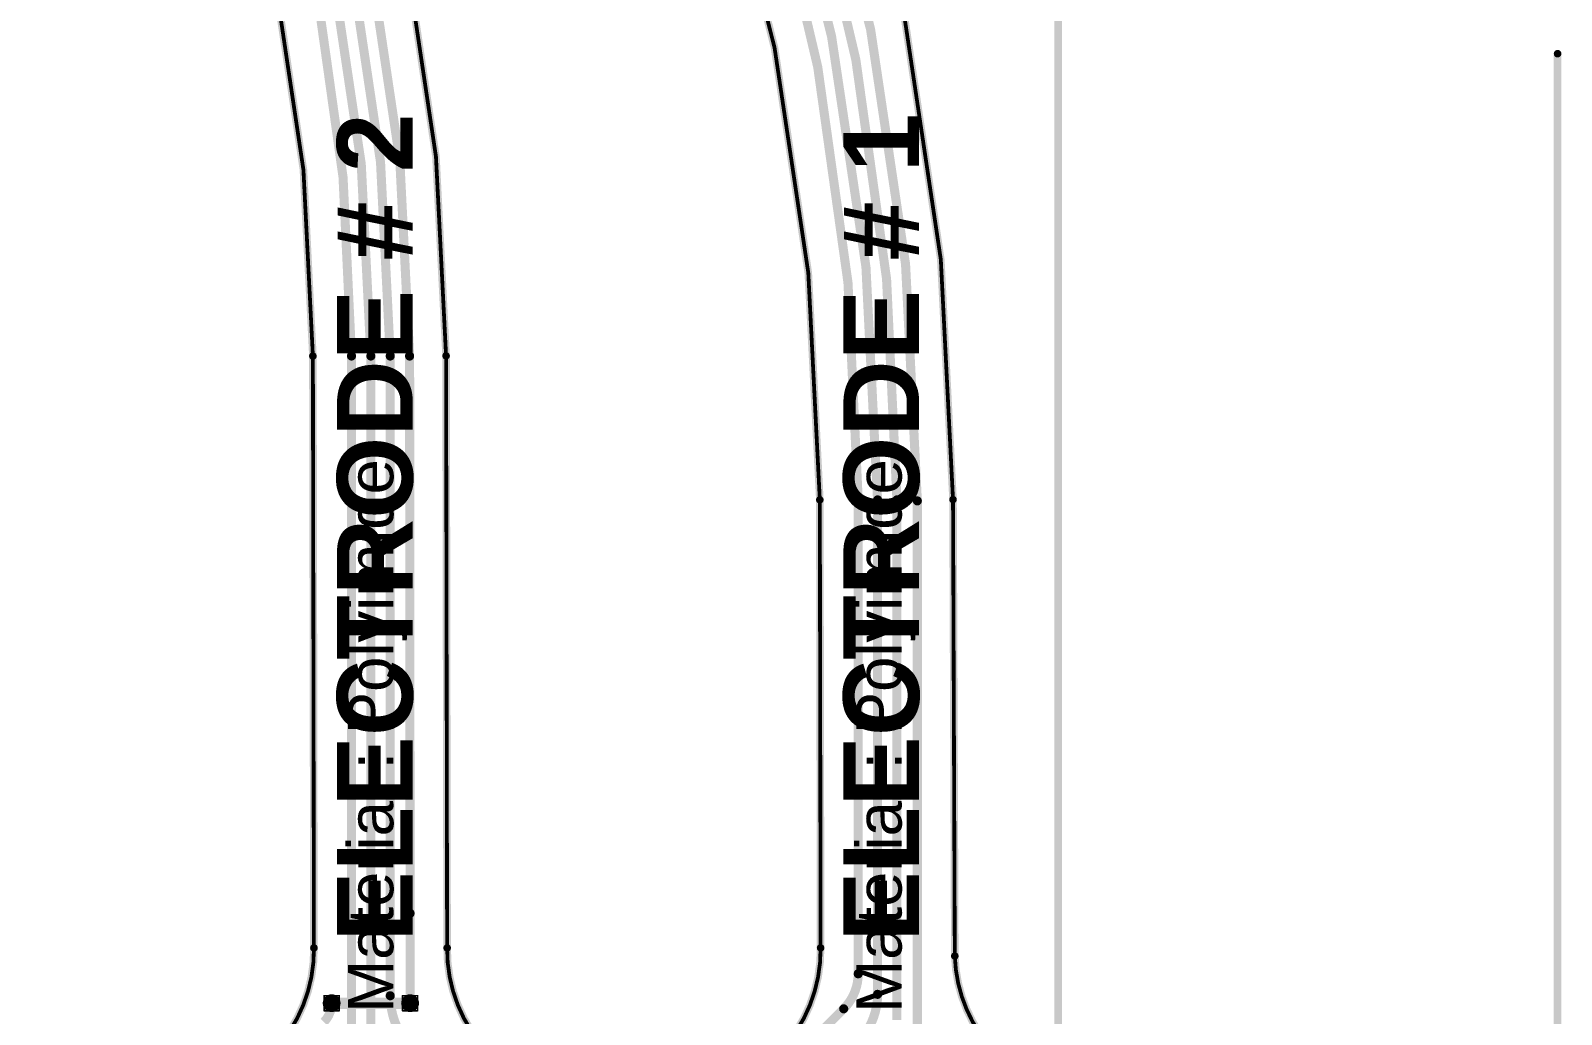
# Model space of a CAD drawing. Header units: inches. Extents: x -17 to 443, y -40 to 218.
# Drawn here: x 173.9 to 225.3, y 30.6 to 63.6 of the extents above; entities that cross this region are included whole.
import ezdxf

# ---------------------------------------------------------------- set-up
doc = ezdxf.new("R2010")
doc.units = ezdxf.units.IN
for name, color, linetype in [('Board Outline', 216, 'Continuous'), ('Bottom Layer', 5, 'Continuous'), ('Dimension', 6, 'Continuous'), ('Drill Drawing', 1, 'Continuous'), ('Fabrication', 76, 'Continuous'), ('Top Layer', 1, 'Continuous'), ('Top Overlay', 2, 'Continuous'), ('Via Holes', 16, 'Continuous')]:
    doc.layers.add(name, color=color, linetype=linetype)
doc.styles.add('Arial', font='', dxfattribs={"height": 0.2})
doc.styles.add('Arial_Bold', font='', dxfattribs={"height": 0.2})
doc.styles.get('Arial').set_extended_font_data('Arial')
doc.styles.get('Arial_Bold').set_extended_font_data('Arial', bold=True)

msp = doc.modelspace()

# ---------------------------------------------------------------- hatches: boundary and pattern name
at = {"layer": 'Bottom Layer'}
h = msp.add_hatch(color=5, dxfattribs=at)
edge = h.paths.add_edge_path()
edge.add_arc((184.01100104, 30.93847), 0.2999994, 0, 360)
h = msp.add_hatch(color=5, dxfattribs=at)
edge = h.paths.add_edge_path()
edge.add_arc((186.64373898, 30.93847), 0.2999994, 0, 360)
at = {"layer": 'Top Layer'}
h = msp.add_hatch(color=1, dxfattribs=at)
edge = h.paths.add_edge_path()
edge.add_arc((184.01100104, 30.93847), 0.2999994, 0, 360)
h = msp.add_hatch(color=1, dxfattribs=at)
edge = h.paths.add_edge_path()
edge.add_arc((186.64373898, 30.93847), 0.2999994, 0, 360)
at = {"layer": 'Via Holes'}
h = msp.add_hatch(color=7, dxfattribs=at)
edge = h.paths.add_edge_path()
edge.add_arc((184.01100104, 30.93847), 0.1499997, 0, 360)
h = msp.add_hatch(color=7, dxfattribs=at)
edge = h.paths.add_edge_path()
edge.add_arc((186.64373898, 30.93847), 0.1499997, 0, 360)

# ---------------------------------------------------------------- linework, layer by layer
at = {"layer": 'Board Outline'}
for points in [[(122.52998862, 130.00344332, 0.127, 0.127, -0.4137830578576681), (204.86466774, 47.83536788, 0.127, 0.127, 0)], [(122.56069468, 125.53344718, 0.127, 0.127, -0.4136722232397825), (200.39467414, 47.82755484, 0.127, 0.127, 0)], [(119.5314729, 120.8434083, 0.127, 0.127, -0.4137590145945721), (187.85119148, 52.65899552, 0.127, 0.127, 0)], [(119.53243302, 116.37340708, 0.127, 0.127, -0.4137590145945721), (183.38119788, 52.65109612, 0.127, 0.127, 0)], [(183.38119788, 52.65109612, 0.127, 0.127, 0), (183.41629306, 32.79240076, 0.127, 0.127, 0)], [(187.85119148, 52.65899552, 0.127, 0.127, 0), (187.88629936, 32.7927843, 0.127, 0.127, 0)], [(200.39467414, 47.82755484, 0.127, 0.127, 0), (200.42095552, 32.79237282, 0.127, 0.127, 0)], [(204.86466774, 47.83536534, 0.127, 0.127, 0), (204.9246092, 32.51881736, 0.127, 0.127, 0)], [(183.41629306, 32.79240076, 0.127, 0.127, -0.2500687460615742), (181.24771726, 28.61525138, 0.127, 0.127, 0)], [(190.05548984, 28.61523868, 0.127, 0.127, -0.2500687460615744), (187.88691404, 32.79238806, 0.127, 0.127, 0)], [(200.42095552, 32.79237282, 0.127, 0.127, -0.2500687460615742), (198.25237972, 28.61522344, 0.127, 0.127, 0)], [(207.05427728, 28.61923918, 0.127, 0.127, -0.2389334230380067), (204.9246092, 32.51881736, 0.127, 0.127, 0)]]:
    msp.add_lwpolyline(points, format="xyseb", dxfattribs=at)
for points in [[(183.34944788, 52.65109612, 0.0635, 0.0635, 1), (183.41294788, 52.65109612, 0.0635, 0.0635, 1)], [(183.34944788, 52.65109612, 0.0635, 0.0635, 1), (183.41294788, 52.65109612, 0.0635, 0.0635, 1)], [(187.81944148, 52.65899552, 0.0635, 0.0635, 1), (187.88294148, 52.65899552, 0.0635, 0.0635, 1)], [(187.81944148, 52.65899552, 0.0635, 0.0635, 1), (187.88294148, 52.65899552, 0.0635, 0.0635, 1)], [(200.36292414, 47.82755484, 0.0635, 0.0635, 1), (200.42642414, 47.82755484, 0.0635, 0.0635, 1)], [(200.36292414, 47.82755484, 0.0635, 0.0635, 1), (200.42642414, 47.82755484, 0.0635, 0.0635, 1)], [(204.83291774, 47.83536788, 0.0635, 0.0635, 1), (204.89641774, 47.83536788, 0.0635, 0.0635, 1)], [(204.83291774, 47.83536534, 0.0635, 0.0635, 1), (204.89641774, 47.83536534, 0.0635, 0.0635, 1)], [(183.38454306, 32.79240076, 0.0635, 0.0635, 1), (183.44804306, 32.79240076, 0.0635, 0.0635, 1)], [(183.38454306, 32.79240076, 0.0635, 0.0635, 1), (183.44804306, 32.79240076, 0.0635, 0.0635, 1)], [(187.85454936, 32.7927843, 0.0635, 0.0635, 1), (187.91804936, 32.7927843, 0.0635, 0.0635, 1)], [(187.85516404, 32.79238806, 0.0635, 0.0635, 1), (187.91866404, 32.79238806, 0.0635, 0.0635, 1)], [(200.38920552, 32.79237282, 0.0635, 0.0635, 1), (200.45270552, 32.79237282, 0.0635, 0.0635, 1)], [(200.38920552, 32.79237282, 0.0635, 0.0635, 1), (200.45270552, 32.79237282, 0.0635, 0.0635, 1)], [(204.8928592, 32.51881736, 0.0635, 0.0635, 1), (204.9563592, 32.51881736, 0.0635, 0.0635, 1)], [(204.8928592, 32.51881736, 0.0635, 0.0635, 1), (204.9563592, 32.51881736, 0.0635, 0.0635, 1)]]:
    msp.add_lwpolyline(points, format="xyseb", close=True, dxfattribs=at)
at = {"layer": 'Bottom Layer'}
for points in [[(122.55846964, 128.80178964, 0.3048, 0.3048, -0.4142135623730951), (203.66689518, 47.79210406, 0.3048, 0.3048, 0)], [(122.55846964, 128.14139218, 0.3048, 0.3048, -0.4142135716234306), (202.98237534, 47.82659217999999, 0.3048, 0.3048, 0)], [(122.55846964, 127.48099218, 0.3048, 0.3048, -0.4142135530473893), (202.33236902, 47.82659217999999, 0.3048, 0.3048, 0)], [(122.55846964, 126.82059218, 0.3048, 0.3048, -0.41421357178314), (201.68237286, 47.82659217999999, 0.3048, 0.3048, 0)], [(119.53586964, 119.63239218, 0.3048, 0.3048, -0.4142135512752702), (186.6270715, 52.65259218, 0.3048, 0.3048, 0)], [(119.53586964, 118.97199218, 0.3048, 0.3048, -0.4142135504339568), (185.9770728, 52.65259472, 0.3048, 0.3048, 0)], [(119.53608808, 118.31159218, 0.3048, 0.3048, -0.4142125882663787), (185.32707156, 52.65259218, 0.3048, 0.3048, 0)], [(119.53586964, 117.65119472, 0.3048, 0.3048, -0.4142135623856228), (184.67707286, 52.65259218, 0.3048, 0.3048, 0)], [(184.67707286, 30.12367864, 0.3048, 0.3048, 0), (184.67707286, 52.65259218, 0.3048, 0.3048, 0)], [(185.32707156, 29.77014111999999, 0.3048, 0.3048, 0), (185.32707156, 52.65259218, 0.3048, 0.3048, 0)], [(185.9770728, 52.65259218, 0.3048, 0.3048, 0), (185.9770728, 52.65259472, 0.3048, 0.3048, 0)], [(185.9770728, 31.18738492, 0.3048, 0.3048, 0), (185.9770728, 52.65259218, 0.3048, 0.3048, 0)], [(186.6270715, 52.65259218, 0.3048, 0.3048, 0), (186.64373898, 33.95364558, 0.3048, 0.3048, 0)], [(201.68237286, 31.92572736, 0.3048, 0.3048, 0), (201.68237286, 47.82659217999999, 0.3048, 0.3048, 0)], [(202.33237156, 31.23496674, 0.3048, 0.3048, 0), (202.33237156, 47.82659217999999, 0.3048, 0.3048, 0)], [(202.9823728, 30.37561108, 0.3048, 0.3048, 0), (202.9823728, 47.82659217999999, 0.3048, 0.3048, 0)], [(203.66689772, 29.68007526, 0.3048, 0.3048, 0), (203.66689772, 47.7921066, 0.3048, 0.3048, 0)], [(186.64373898, 30.93847, 0.3048, 0.3048, 0), (186.64373898, 33.95364558, 0.3048, 0.3048, 0)], [(201.68237286, 31.92396968, 0.3048, 0.3048, -0.1989687788803157), (201.19598064, 30.75008073999999, 0.3048, 0.3048, 0)], [(201.68237032, 31.92396968, 0.3048, 0.3048, 0), (201.68237286, 31.92572736, 0.3048, 0.3048, 0)], [(186.72102102, 29.39133314, 0.3048, 0.3048, -0.198912367379658), (185.9770728, 31.18738492, 0.3048, 0.3048, 0)], [(202.33237156, 31.23496674, 0.3048, 0.3048, -0.198912367379658), (201.6602647, 29.61235378, 0.3048, 0.3048, 0)], [(184.01100104, 30.93847, 0.3048, 0.3048, -0.1986519672604135), (183.75093552, 30.30972602, 0.3048, 0.3048, 0)], [(197.4652007, 27.01930334, 0.3048, 0.3048, 0), (201.19598064, 30.75008073999999, 0.3048, 0.3048, 0)]]:
    msp.add_lwpolyline(points, format="xyseb", dxfattribs=at)
for points in [[(184.60087286, 52.65259218, 0.1524, 0.1524, 1), (184.75327286, 52.65259218, 0.1524, 0.1524, 1)], [(184.60087286, 52.65259218, 0.1524, 0.1524, 1), (184.75327286, 52.65259218, 0.1524, 0.1524, 1)], [(185.25087156, 52.65259218, 0.1524, 0.1524, 1), (185.40327156, 52.65259218, 0.1524, 0.1524, 1)], [(185.25087156, 52.65259218, 0.1524, 0.1524, 1), (185.40327156, 52.65259218, 0.1524, 0.1524, 1)], [(185.9008728, 52.65259472, 0.1524, 0.1524, 1), (186.0532728, 52.65259472, 0.1524, 0.1524, 1)], [(185.9008728, 52.65259472, 0.1524, 0.1524, 1), (186.0532728, 52.65259472, 0.1524, 0.1524, 1)], [(185.9008728, 52.65259218, 0.1524, 0.1524, 1), (186.0532728, 52.65259218, 0.1524, 0.1524, 1)], [(185.9008728, 52.65259218, 0.1524, 0.1524, 1), (186.0532728, 52.65259218, 0.1524, 0.1524, 1)], [(186.5508715, 52.65259218, 0.1524, 0.1524, 1), (186.7032715, 52.65259218, 0.1524, 0.1524, 1)], [(186.5508715, 52.65259218, 0.1524, 0.1524, 1), (186.7032715, 52.65259218, 0.1524, 0.1524, 1)], [(201.60617286, 47.82659217999999, 0.1524, 0.1524, 1), (201.75857286, 47.82659217999999, 0.1524, 0.1524, 1)], [(201.60617286, 47.82659217999999, 0.1524, 0.1524, 1), (201.75857286, 47.82659217999999, 0.1524, 0.1524, 1)], [(202.25616902, 47.82659217999999, 0.1524, 0.1524, 1), (202.40856902, 47.82659217999999, 0.1524, 0.1524, 1)], [(202.25617156, 47.82659217999999, 0.1524, 0.1524, 1), (202.40857156, 47.82659217999999, 0.1524, 0.1524, 1)], [(202.9061728, 47.82659217999999, 0.1524, 0.1524, 1), (203.0585728, 47.82659217999999, 0.1524, 0.1524, 1)], [(202.90617534, 47.82659217999999, 0.1524, 0.1524, 1), (203.05857534, 47.82659217999999, 0.1524, 0.1524, 1)], [(203.59069518, 47.79210406, 0.1524, 0.1524, 1), (203.74309518, 47.79210406, 0.1524, 0.1524, 1)], [(203.59069772, 47.7921066, 0.1524, 0.1524, 1), (203.74309772, 47.7921066, 0.1524, 0.1524, 1)], [(186.56753898, 33.95364558, 0.1524, 0.1524, 1), (186.71993898, 33.95364558, 0.1524, 0.1524, 1)], [(186.56753898, 33.95364558, 0.1524, 0.1524, 1), (186.71993898, 33.95364558, 0.1524, 0.1524, 1)], [(201.60617032, 31.92396968, 0.1524, 0.1524, 1), (201.75857032, 31.92396968, 0.1524, 0.1524, 1)], [(201.60617286, 31.92572736, 0.1524, 0.1524, 1), (201.75857286, 31.92572736, 0.1524, 0.1524, 1)], [(201.60617286, 31.92572736, 0.1524, 0.1524, 1), (201.75857286, 31.92572736, 0.1524, 0.1524, 1)], [(201.60617286, 31.92396968, 0.1524, 0.1524, 1), (201.75857286, 31.92396968, 0.1524, 0.1524, 1)], [(185.9008728, 31.18738492, 0.1524, 0.1524, 1), (186.0532728, 31.18738492, 0.1524, 0.1524, 1)], [(185.9008728, 31.18738492, 0.1524, 0.1524, 1), (186.0532728, 31.18738492, 0.1524, 0.1524, 1)], [(202.25617156, 31.23496674, 0.1524, 0.1524, 1), (202.40857156, 31.23496674, 0.1524, 0.1524, 1)], [(202.25617156, 31.23496674, 0.1524, 0.1524, 1), (202.40857156, 31.23496674, 0.1524, 0.1524, 1)], [(183.93480104, 30.93847, 0.1524, 0.1524, 1), (184.08720104, 30.93847, 0.1524, 0.1524, 1)], [(186.56753898, 30.93847, 0.1524, 0.1524, 1), (186.71993898, 30.93847, 0.1524, 0.1524, 1)], [(201.11978064, 30.75008073999999, 0.1524, 0.1524, 1), (201.27218064, 30.75008073999999, 0.1524, 0.1524, 1)], [(201.11978064, 30.75008073999999, 0.1524, 0.1524, 1), (201.27218064, 30.75008073999999, 0.1524, 0.1524, 1)]]:
    msp.add_lwpolyline(points, format="xyseb", close=True, dxfattribs=at)
at = {"layer": 'Dimension'}
for points in [[(208.39596624, 17.12568584, 0.254, 0.254, 0), (208.39596624, 192.48185278, 0.254, 0.254, 0)], [(225.15529772, -2.40755932, 0.254, 0.254, 0), (225.15529772, 62.79809894, 0.254, 0.254, 0)]]:
    msp.add_lwpolyline(points, format="xyseb", dxfattribs=at)
msp.add_lwpolyline([(225.09179772, 62.79809894, 0.127, 0.127, 1), (225.21879772, 62.79809894, 0.127, 0.127, 1)], format="xyseb", close=True, dxfattribs=at)
at = {"layer": 'Drill Drawing'}
for points in [[(183.75700104, 31.19247, 0.0508, 0.0508, 0), (184.26500104, 31.19247, 0.0508, 0.0508, 0)], [(183.75700104, 30.68447, 0.0508, 0.0508, 0), (183.75700104, 31.19247, 0.0508, 0.0508, 0)], [(184.26500104, 30.68447, 0.0508, 0.0508, 0), (184.26500104, 31.19247, 0.0508, 0.0508, 0)], [(186.38973898, 31.19247, 0.0508, 0.0508, 0), (186.89773898, 31.19247, 0.0508, 0.0508, 0)], [(186.38973898, 30.68447, 0.0508, 0.0508, 0), (186.38973898, 31.19247, 0.0508, 0.0508, 0)], [(186.89773898, 30.68447, 0.0508, 0.0508, 0), (186.89773898, 31.19247, 0.0508, 0.0508, 0)], [(183.75700104, 30.68447, 0.0508, 0.0508, 0), (184.26500104, 30.68447, 0.0508, 0.0508, 0)], [(186.38973898, 30.68447, 0.0508, 0.0508, 0), (186.89773898, 30.68447, 0.0508, 0.0508, 0)]]:
    msp.add_lwpolyline(points, format="xyseb", dxfattribs=at)
for points in [[(183.74430104, 31.19247, 0.0254, 0.0254, 1), (183.76970104, 31.19247, 0.0254, 0.0254, 1)], [(183.74430104, 31.19247, 0.0254, 0.0254, 1), (183.76970104, 31.19247, 0.0254, 0.0254, 1)], [(184.25230104, 31.19247, 0.0254, 0.0254, 1), (184.27770104, 31.19247, 0.0254, 0.0254, 1)], [(184.25230104, 31.19247, 0.0254, 0.0254, 1), (184.27770104, 31.19247, 0.0254, 0.0254, 1)], [(186.37703898, 31.19247, 0.0254, 0.0254, 1), (186.40243898, 31.19247, 0.0254, 0.0254, 1)], [(186.37703898, 31.19247, 0.0254, 0.0254, 1), (186.40243898, 31.19247, 0.0254, 0.0254, 1)], [(186.88503898, 31.19247, 0.0254, 0.0254, 1), (186.91043898, 31.19247, 0.0254, 0.0254, 1)], [(186.88503898, 31.19247, 0.0254, 0.0254, 1), (186.91043898, 31.19247, 0.0254, 0.0254, 1)], [(183.74430104, 30.68447, 0.0254, 0.0254, 1), (183.76970104, 30.68447, 0.0254, 0.0254, 1)], [(183.74430104, 30.68447, 0.0254, 0.0254, 1), (183.76970104, 30.68447, 0.0254, 0.0254, 1)], [(184.25230104, 30.68447, 0.0254, 0.0254, 1), (184.27770104, 30.68447, 0.0254, 0.0254, 1)], [(184.25230104, 30.68447, 0.0254, 0.0254, 1), (184.27770104, 30.68447, 0.0254, 0.0254, 1)], [(186.37703898, 30.68447, 0.0254, 0.0254, 1), (186.40243898, 30.68447, 0.0254, 0.0254, 1)], [(186.37703898, 30.68447, 0.0254, 0.0254, 1), (186.40243898, 30.68447, 0.0254, 0.0254, 1)], [(186.88503898, 30.68447, 0.0254, 0.0254, 1), (186.91043898, 30.68447, 0.0254, 0.0254, 1)], [(186.88503898, 30.68447, 0.0254, 0.0254, 1), (186.91043898, 30.68447, 0.0254, 0.0254, 1)]]:
    msp.add_lwpolyline(points, format="xyseb", close=True, dxfattribs=at)
at = {"layer": 'Fabrication'}
for points in [[(122.52998862, 130.00344332, 0.254, 0.254, -0.4137830578576681), (204.86466774, 47.83536788, 0.254, 0.254, 0)], [(122.56069468, 125.53344718, 0.254, 0.254, -0.4136722232397825), (200.39467414, 47.82755484, 0.254, 0.254, 0)], [(119.5314729, 120.8434083, 0.254, 0.254, -0.4137590145945721), (187.85119148, 52.65899552, 0.254, 0.254, 0)], [(119.53243302, 116.37340708, 0.254, 0.254, -0.4137590145945721), (183.38119788, 52.65109612, 0.254, 0.254, 0)], [(183.38119788, 52.65109612, 0.254, 0.254, 0), (183.41629306, 32.79240076, 0.254, 0.254, 0)], [(187.85119148, 52.65899552, 0.254, 0.254, 0), (187.88629936, 32.7927843, 0.254, 0.254, 0)], [(200.39467414, 47.82755484, 0.254, 0.254, 0), (200.42095552, 32.79237282, 0.254, 0.254, 0)], [(204.86466774, 47.83536534, 0.254, 0.254, 0), (204.9246092, 32.51881736, 0.254, 0.254, 0)], [(183.41629306, 32.79240076, 0.254, 0.254, -0.2500687460615742), (181.24771726, 28.61525138, 0.254, 0.254, 0)], [(190.05548984, 28.61523868, 0.254, 0.254, -0.2500687460615744), (187.88691404, 32.79238806, 0.254, 0.254, 0)], [(200.42095552, 32.79237282, 0.254, 0.254, -0.2500687460615742), (198.25237972, 28.61522344, 0.254, 0.254, 0)], [(207.05427728, 28.61923918, 0.254, 0.254, -0.2389334230380067), (204.9246092, 32.51881736, 0.254, 0.254, 0)]]:
    msp.add_lwpolyline(points, format="xyseb", dxfattribs=at)
for points in [[(183.31769788, 52.65109612, 0.127, 0.127, 1), (183.44469788, 52.65109612, 0.127, 0.127, 1)], [(183.31769788, 52.65109612, 0.127, 0.127, 1), (183.44469788, 52.65109612, 0.127, 0.127, 1)], [(187.78769148, 52.65899552, 0.127, 0.127, 1), (187.91469148, 52.65899552, 0.127, 0.127, 1)], [(187.78769148, 52.65899552, 0.127, 0.127, 1), (187.91469148, 52.65899552, 0.127, 0.127, 1)], [(200.33117414, 47.82755484, 0.127, 0.127, 1), (200.45817414, 47.82755484, 0.127, 0.127, 1)], [(200.33117414, 47.82755484, 0.127, 0.127, 1), (200.45817414, 47.82755484, 0.127, 0.127, 1)], [(204.80116774, 47.83536788, 0.127, 0.127, 1), (204.92816774, 47.83536788, 0.127, 0.127, 1)], [(204.80116774, 47.83536534, 0.127, 0.127, 1), (204.92816774, 47.83536534, 0.127, 0.127, 1)], [(183.35279306, 32.79240076, 0.127, 0.127, 1), (183.47979306, 32.79240076, 0.127, 0.127, 1)], [(183.35279306, 32.79240076, 0.127, 0.127, 1), (183.47979306, 32.79240076, 0.127, 0.127, 1)], [(187.82279936, 32.7927843, 0.127, 0.127, 1), (187.94979936, 32.7927843, 0.127, 0.127, 1)], [(187.82341404, 32.79238806, 0.127, 0.127, 1), (187.95041404, 32.79238806, 0.127, 0.127, 1)], [(200.35745552, 32.79237282, 0.127, 0.127, 1), (200.48445552, 32.79237282, 0.127, 0.127, 1)], [(200.35745552, 32.79237282, 0.127, 0.127, 1), (200.48445552, 32.79237282, 0.127, 0.127, 1)], [(204.8611092, 32.51881736, 0.127, 0.127, 1), (204.9881092, 32.51881736, 0.127, 0.127, 1)], [(204.8611092, 32.51881736, 0.127, 0.127, 1), (204.9881092, 32.51881736, 0.127, 0.127, 1)]]:
    msp.add_lwpolyline(points, format="xyseb", close=True, dxfattribs=at)
at = {"layer": 'Top Layer'}
msp.add_lwpolyline([(184.01100104, 30.93847, 0.3809999999999999, 0.3809999999999999, 0), (186.64373898, 30.93847, 0.3809999999999999, 0.3809999999999999, 0)], format="xyseb", dxfattribs=at)
for points in [[(183.91575104, 30.93847, 0.1905, 0.1905, 1), (184.10625104, 30.93847, 0.1905, 0.1905, 1)], [(186.54848898, 30.93847, 0.1905, 0.1905, 1), (186.73898898, 30.93847, 0.1905, 0.1905, 1)]]:
    msp.add_lwpolyline(points, format="xyseb", close=True, dxfattribs=at)

# ---------------------------------------------------------------- texts
at = {"layer": 'Fabrication', "style": 'Arial'}
for p in [(186.07931796, 30.61901674), (203.14154952, 30.61901674)]:
    msp.add_text('Material : Polyimide', height=1.524, rotation=90, dxfattribs=at).set_placement(p)
at = {"layer": 'Top Overlay', "style": 'Arial_Bold'}
for s, p in [('ELECTRODE # 2', (186.73041902, 32.99648976)), ('ELECTRODE # 1', (203.72453032, 32.99646944))]:
    msp.add_text(s, height=2.54, rotation=90, dxfattribs=at).set_placement(p)

doc.saveas('drawing.dxf')
